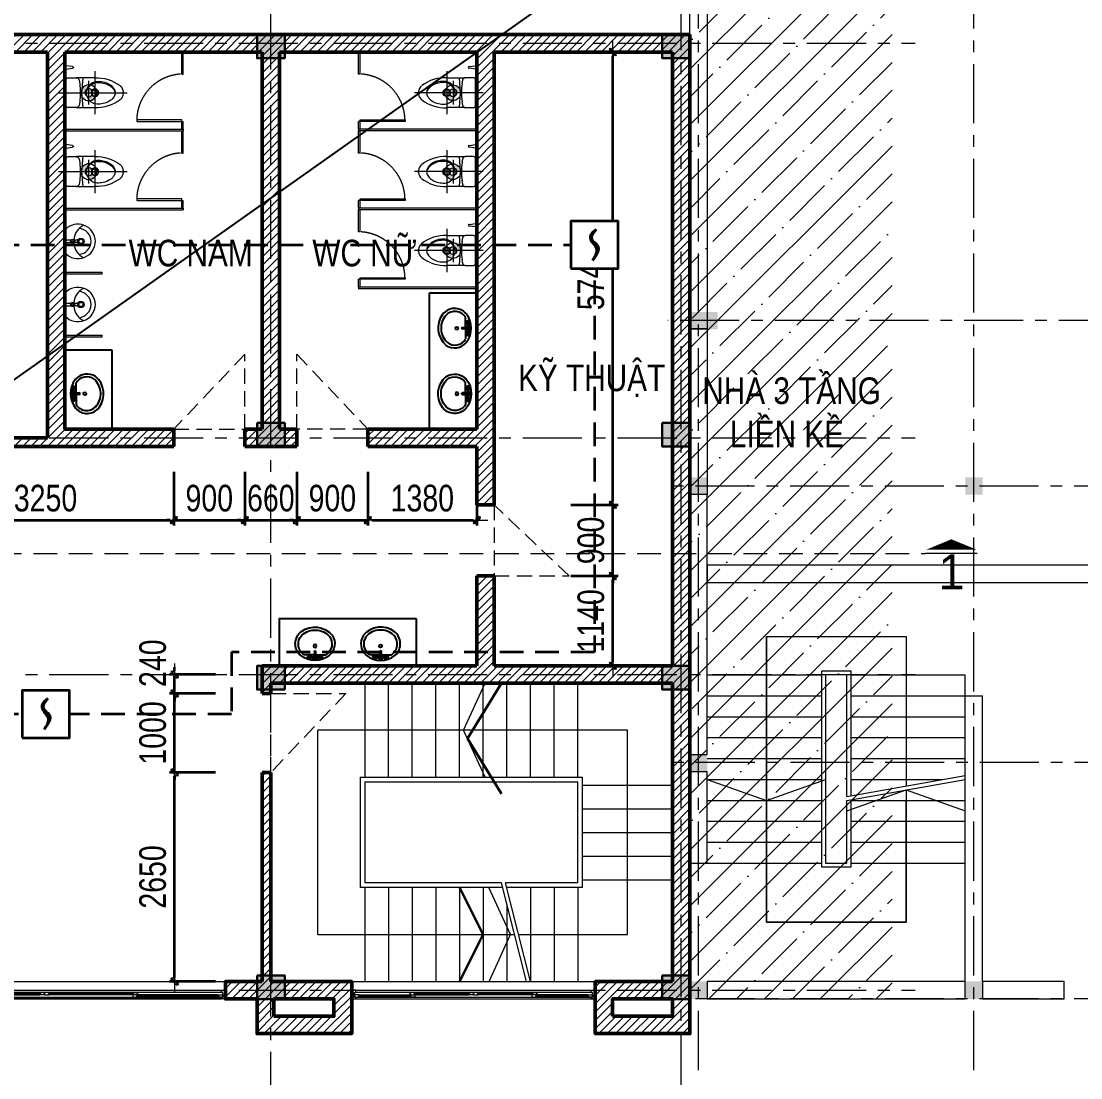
# Model space of a CAD drawing. Header units: millimetres. Extents: x 1109421 to 1726579, y -247837 to 144927.
# Drawn here: x 1495391 to 1508819, y -172523 to -159132 of the extents above; entities that cross this region are included whole.
import ezdxf
from ezdxf.enums import TextEntityAlignment as Align

# ---------------------------------------------------------------- set-up
doc = ezdxf.new("R2010")
doc.units = ezdxf.units.MM
doc.header["$LTSCALE"] = 600
doc.header["$MEASUREMENT"] = 0
doc.set_wipeout_variables(frame=1)
for name, pattern in [('$0$00_Hidden_200', [1.1, 0.55, -0.55]), ('00_Hidden', [2.4, 1.6, -0.8]), ('CENTER', [2, 1.25, -0.25, 0.25, -0.25]), ('DASHED', [0.75, 0.5, -0.25]), ('GHI CHU - THANG$0$HIDDEN', [9.525, 6.35, -3.175]), ('HIDDEN', [0.375, 0.25, -0.125])]:
    doc.linetypes.add(name, pattern=pattern)
doc.layers.get('0').update_dxf_attribs({"lineweight": 0})
doc.layers.get('Defpoints').update_dxf_attribs({"lineweight": 0})
for name, color, linetype, lineweight in [('0.15_Cua', 144, 'Continuous', 15), ('cat1', 30, 'Continuous', 50), ('cat2', 22, 'Continuous', 30), ('dim', 144, 'Continuous', 13), ('EG Net thay', 7, 'Continuous', 25), ('hatch1', 136, 'Continuous', 9), ('LC Dim', 8, 'Continuous', 18), ('LC Khac', 4, 'Continuous', 9), ('LC MANH DUT', 35, 'HIDDEN', 5), ('LC Text2', 7, 'Continuous', 25), ('Noi that', 35, 'Continuous', 9), ('noithat', 125, 'Continuous', 9), ('PCCC - BAOCHAY - THIETBI', 6, 'Continuous', 35), ('PCCC-BAO CHAY - DAY', 3, 'DASHED', 35), ('PCCC-BAOCHAY-THIETBI', 6, 'Continuous', 35), ('thay1', 63, 'Continuous', 18), ('truc', 76, 'CENTER', 9)]:
    doc.layers.add(name, color=color, linetype=linetype, lineweight=lineweight)
doc.layers.add('KCS_Plotter', color=11, linetype='Continuous', plot=False)
doc.layers.add('MANH', color=147, linetype='Continuous')
doc.styles.add('HOATBIF', font='hoatbif.shx', dxfattribs={"width": 0.8})
doc.styles.add('LC 1', font='VHAVANB.TTF')
doc.styles.add('T2', font='VHARIAL.TTF', dxfattribs={"width": 0.8})
doc.dimstyles.new('1-135', dxfattribs={"dimscale": 135, "dimtxt": 2.5, "dimasz": 0.35, "dimexe": 0.5, "dimexo": 0, "dimgap": 0.8, "dimtad": 1, "dimdec": 0, "dimzin": 0, "dimdsep": 46, "dimtxsty": 'HOATBIF', "dimblk1": 'DOT', "dimblk2": 'DOT', "dimsah": 1, "dimcen": -1, "dimdle": 1, "dimclrd": 256, "dimclre": 256, "dimclrt": 4, "dimadec": 3, "dimazin": 2, "dimtfac": 0.333333, "dimtdec": 0, "dimtix": 1, "dimtmove": 2, "dimatfit": 3, "dimldrblk": 'DOT', "dimfxl": 1, "dimtvp": 0.833333, "dimtolj": 1, "dimtzin": 0, "dimarcsym": 0})

# ---------------------------------------------------------------- blocks, each defined once
blk = doc.blocks.new('t 2')
at = {"layer": 'LC Khac'}
for points in [[(-3600, -7448), (-3600, -7228), (-3250, -7228), (-3250, -7448)], [(-3380, -9544), (-3600, -9544), (-3600, -9324), (-3380, -9324)], [(110, -9544), (-110, -9544), (-110, -9324), (110, -9324)], [(-3380, -13058), (-3600, -13058), (-3600, -12838), (-3380, -12838)], [(-3380, -15934), (-3600, -15934), (-3600, -15714), (-3380, -15714)], [(110, -15934), (-110, -15934), (-110, -15714), (110, -15714)]]:
    blk.add_hatch(color=256, dxfattribs=at).paths.add_polyline_path(points)
at = {"layer": 'LC Khac', "ltscale": 5}
for p, q in [((-2630, -11344), (-2630, -14964)), ((-3380, -11829), (-1930, -11829)), ((-1880, -11829), (-1880, -14214)), ((-1880, -11829), (-1880, -11829)), ((-1610, -11829), (-1880, -11829)), ((-1610, -13369), (-1610, -11829)), ((-1560, -11829), (-110, -11829)), ((-110, -12094), (-110, -11829)), ((-3380, -12094), (-1930, -12094)), ((-1880, -12094), (-1880, -12094)), ((-1560, -12094), (-110, -12094)), ((-110, -15714), (-110, -12094)), ((-110, -12094), (110, -12094)), ((110, -15714), (110, -12094)), ((-3380, -12359), (-1930, -12359)), ((-1880, -12359), (-1880, -12359)), ((-1560, -12359), (-110, -12359)), ((-3380, -12624), (-1930, -12624)), ((-1560, -12624), (-110, -12624)), ((-3380, -12889), (-1930, -12889)), ((-1560, -12889), (-110, -12889)), ((-3380, -13154), (-1930, -13154)), ((-1610, -13369), (-110, -13104)), ((-1610, -13419), (-110, -13154)), ((-1560, -13154), (-398, -13154)), ((-3380, -13419), (-1930, -13419)), ((-1610, -14214), (-1610, -13419)), ((-1560, -13419), (-110, -13419)), ((-860, -14964), (-860, -13419)), ((-3380, -13684), (-1930, -13684)), ((-1560, -13684), (-110, -13684)), ((-3380, -13949), (-1930, -13949)), ((-1560, -13949), (-110, -13949)), ((-3380, -14214), (-1930, -14214)), ((-1880, -14214), (-1610, -14214)), ((-1560, -14214), (-110, -14214)), ((-1560, -14214), (-110, -14214)), ((-2630, -14964), (-860, -14964))]:
    blk.add_line(p, q, dxfattribs=at)
for points in [[(-3381, -7444), (-3601, -7444), (-3601, -1637), (-3381, -1637)], [(-3601, -7444), (-3380, -7444), (-3380, -9544), (-3601, -9544)], [(-3600, -12838), (-3380, -12838), (-3380, -9544), (-3600, -9544)], [(-3600, -13058), (-3600, -14214), (-3380, -14214), (-3380, -13058)], [(-3380, -15934), (-110, -15934), (-110, -15714), (-3380, -15714)], [(110, -15934), (1145, -15934), (1145, -15714), (110, -15714)]]:
    blk.add_lwpolyline(points, close=True, dxfattribs=at)
for points in [[(2019, -10438), (-3380, -10438), (-3380, -10658), (2019, -10658)], [(-860, -13287), (-860, -14964), (-2630, -14964), (-2630, -11344), (-860, -11344), (-860, -13236)], [(-1560, -13411), (-1560, -14264), (-1930, -14264), (-1930, -11779), (-1560, -11779), (-1560, -13360)], [(-3380, -13154), (-2630, -13419), (-1880, -13154)], [(-1610, -13552), (-860, -13287), (-110, -13552)]]:
    blk.add_lwpolyline(points, dxfattribs=at)
at = {"layer": 'truc'}
for p, q in [((-3490, -16837), (-3490, 0)), ((0, -16837), (0, 0)), ((1825, -7337), (-3881, -7338)), ((2019, -9437), (-3881, -9438)), ((2023, -12938), (-3881, -12938)), ((2019, -15934), (-3600, -15934))]:
    blk.add_line(p, q, dxfattribs=at)
blk = doc.blocks.new('CSDS')
at = {"layer": 'MANH'}
for p, q in [((-0.08, -0.72), (-1.37, -0.72)), ((-0.83, -0.4), (-0.77, -0.4)), ((-0.83, -0.44), (-0.77, -0.44)), ((-0.71, -0.33), (-0.71, -0.28)), ((-0.71, -0.55), (-0.71, -0.5)), ((-0.67, -0.28), (-0.67, -0.33)), ((-0.67, -0.5), (-0.67, -0.55)), ((-0.6, -0.4), (-0.55, -0.4)), ((-0.6, -0.44), (-0.55, -0.44)), ((-0.08, -1.12), (-0.08, -0.5)), ((0.1, -0.5), (0.1, -1.12)), ((0.1, -0.72), (1.38, -0.72)), ((0.57, -0.4), (0.63, -0.4)), ((0.57, -0.44), (0.63, -0.44)), ((0.69, -0.33), (0.69, -0.28)), ((0.69, -0.55), (0.69, -0.5)), ((0.73, -0.28), (0.73, -0.33)), ((0.73, -0.5), (0.73, -0.55)), ((0.8, -0.4), (0.85, -0.4)), ((0.8, -0.44), (0.85, -0.44))]:
    blk.add_line(p, q, dxfattribs=at)
for centre, major_axis, start_param, end_param in [((0.01, -2.93), (2.07, 2.07), 0.111462, 1.463911), ((-0.54, -2.11), (1.38, 1.38), 1.512976, 3.273685), ((-0.5, -2.07), (-1.14, 1.14), -0.214848, 1.559642), ((-0.69, -0.42), (0.186, 0.186), 5.497787, 11.780972), ((-0.86, -0.42), (0.0309, 0.0309), 5.497787, 11.780972), ((-0.69, -0.42), (0.0619, 0.0619), 5.497787, 11.780972), ((-0.69, -0.42), (-0.0464, 0.0464), 3.926991, 10.210176), ((-0.69, -0.24), (-0.0309, 0.0309), 3.926991, 10.210176), ((-0.69, -0.59), (-0.0309, 0.0309), 3.926991, 10.210176), ((-0.51, -0.42), (0.0309, 0.0309), 5.497787, 11.780972), ((0.01, -0.34), (0.191, 0.191), 4.257288, 9.879879), ((0.01, -0.34), (0.131, 0.131), 4.416969, 9.720198), ((0.01, -0.33), (0.0928, 0.0928), 5.497787, 11.780972), ((0.01, -1.12), (0.0619, 0.0619), 2.356282, 5.4977), ((0.71, -0.42), (0.186, 0.186), 5.497787, 11.780972), ((0.54, -0.42), (0.0309, 0.0309), 5.497787, 11.780972), ((0.71, -0.42), (0.0619, 0.0619), 5.497787, 11.780972), ((0.71, -0.42), (-0.0464, 0.0464), 3.926991, 10.210176), ((0.71, -0.24), (-0.0309, 0.0309), 3.926991, 10.210176), ((0.71, -0.59), (-0.0309, 0.0309), 3.926991, 10.210176), ((0.89, -0.42), (0.0309, 0.0309), 5.497787, 11.780972), ((0.55, -2.08), (1.13, 1.13), 4.862989, 6.520348), ((0.55, -2.12), (1.38, 1.38), 4.922045, 6.353974), ((0.01, -1.82), (0.134, 0.134), 5.497787, 11.780972), ((-0.02, -1.33), (-2.04, 2.04), 1.723621, 3.229353), ((0.01, -1.38), (1.74, 1.74), 3.187795, 4.763099)]:
    blk.add_ellipse(centre, major_axis=major_axis, ratio=1, start_param=start_param, end_param=end_param, dxfattribs=at)
blk = doc.blocks.new('*U596')
for p, q in [((50, 0), (4535, 0)), ((50, -110), (4535, -110)), ((95, -20), (1116, -20)), ((1176, -50), (2232, -50)), ((1176, -80), (2232, -80)), ((3409, -50), (2352, -50)), ((3409, -80), (2352, -80)), ((4490, -20), (3469, -20)), ((4490, -50), (3469, -50))]:
    blk.add_line(p, q)
at = {"color": 8, "lineweight": 5}
for p, q in [((50, -20), (4535, -20)), ((4535, -80), (50, -80)), ((95, -30), (1116, -30)), ((95, -40), (1116, -40)), ((95, -50), (1116, -50)), ((1176, -60), (2232, -60)), ((1176, -70), (2232, -70)), ((3409, -60), (2352, -60)), ((3409, -70), (2352, -70)), ((4490, -30), (3469, -30)), ((4490, -40), (3469, -40))]:
    blk.add_line(p, q, dxfattribs=at)
for points in [[(50, -20), (35, -20), (35, -80), (50, -80), (50, -110), (0, -110), (0, 0), (0, 0), (0, 0), (50, 0), (50, -20), (35, -20)], [(4535, -20), (4550, -20), (4550, -80), (4535, -80), (4535, -110), (4585, -110), (4585, 0), (4585, 0), (4585, 0), (4535, 0), (4535, -20), (4550, -20)], [(95, -40), (95, -50), (35, -50), (35, -20), (95, -20), (95, -30), (85, -30), (85, -40), (95, -40)], [(1116, -40), (1116, -50), (1176, -50), (1176, -20), (1116, -20), (1116, -30), (1126, -30), (1126, -40), (1116, -40)], [(1176, -70), (1176, -80), (1116, -80), (1116, -50), (1176, -50), (1176, -60), (1166, -60), (1166, -70), (1176, -70)], [(1116, -50), (1116, -80), (1131, -80)], [(2232, -70), (2232, -80), (2292, -80), (2292, -50), (2232, -50), (2232, -60), (2242, -60), (2242, -70), (2232, -70)], [(2292, -50), (2292, -80), (2277, -80)], [(2292, -50), (2292, -80), (2307, -80)], [(2352, -70), (2352, -80), (2292, -80), (2292, -50), (2352, -50), (2352, -60), (2342, -60), (2342, -70), (2352, -70)], [(3469, -40), (3469, -50), (3409, -50), (3409, -20), (3469, -20), (3469, -30), (3459, -30), (3459, -40), (3469, -40)], [(3409, -70), (3409, -80), (3469, -80), (3469, -50), (3409, -50), (3409, -60), (3419, -60), (3419, -70), (3409, -70)], [(3469, -50), (3469, -80), (3454, -80)], [(4490, -40), (4490, -50), (4550, -50), (4550, -20), (4490, -20), (4490, -30), (4500, -30), (4500, -40), (4490, -40)]]:
    blk.add_lwpolyline(points)
for centre, start, end in [((94, -32), 14.2151, 83.5658), ((94, -38), 276.4342, 345.7849), ((1117, -32), 96.4342, 165.7849), ((1117, -38), 194.2151, 263.5658), ((1175, -62), 14.2151, 83.5658), ((1175, -68), 276.4342, 345.7849), ((2233, -62), 96.4342, 165.7849), ((2233, -68), 194.2151, 263.5658), ((2352, -62), 14.2151, 83.5658), ((2352, -68), 276.4342, 345.7849), ((3410, -62), 96.4342, 165.7849), ((3410, -68), 194.2151, 263.5658), ((3468, -32), 14.2151, 83.5658), ((3468, -38), 276.4342, 345.7849), ((4491, -32), 96.4342, 165.7849), ((4491, -38), 194.2151, 263.5658)]:
    blk.add_arc(centre, 8.25, start, end, dxfattribs=at)
blk = doc.blocks.new('*U597')
for p, q in [((50, 0), (3035, 0)), ((50, -110), (3035, -110)), ((95, -20), (741, -20)), ((801, -50), (1482, -50)), ((801, -80), (1482, -80)), ((2284, -50), (1602, -50)), ((2284, -80), (1602, -80)), ((2990, -20), (2344, -20)), ((2990, -50), (2344, -50))]:
    blk.add_line(p, q)
at = {"color": 8, "lineweight": 5}
for p, q in [((50, -20), (3035, -20)), ((3035, -80), (50, -80)), ((95, -30), (741, -30)), ((95, -40), (741, -40)), ((95, -50), (741, -50)), ((801, -60), (1482, -60)), ((801, -70), (1482, -70)), ((2284, -60), (1602, -60)), ((2284, -70), (1602, -70)), ((2990, -30), (2344, -30)), ((2990, -40), (2344, -40))]:
    blk.add_line(p, q, dxfattribs=at)
for points in [[(50, -20), (35, -20), (35, -80), (50, -80), (50, -110), (0, -110), (0, 0), (0, 0), (0, 0), (50, 0), (50, -20), (35, -20)], [(3035, -20), (3050, -20), (3050, -80), (3035, -80), (3035, -110), (3085, -110), (3085, 0), (3085, 0), (3085, 0), (3035, 0), (3035, -20), (3050, -20)], [(95, -40), (95, -50), (35, -50), (35, -20), (95, -20), (95, -30), (85, -30), (85, -40), (95, -40)], [(741, -40), (741, -50), (801, -50), (801, -20), (741, -20), (741, -30), (751, -30), (751, -40), (741, -40)], [(801, -70), (801, -80), (741, -80), (741, -50), (801, -50), (801, -60), (791, -60), (791, -70), (801, -70)], [(741, -50), (741, -80), (756, -80)], [(1482, -70), (1482, -80), (1542, -80), (1542, -50), (1482, -50), (1482, -60), (1492, -60), (1492, -70), (1482, -70)], [(1542, -50), (1542, -80), (1527, -80)], [(1542, -50), (1542, -80), (1557, -80)], [(1602, -70), (1602, -80), (1542, -80), (1542, -50), (1602, -50), (1602, -60), (1592, -60), (1592, -70), (1602, -70)], [(2344, -40), (2344, -50), (2284, -50), (2284, -20), (2344, -20), (2344, -30), (2334, -30), (2334, -40), (2344, -40)], [(2284, -70), (2284, -80), (2344, -80), (2344, -50), (2284, -50), (2284, -60), (2294, -60), (2294, -70), (2284, -70)], [(2344, -50), (2344, -80), (2329, -80)], [(2990, -40), (2990, -50), (3050, -50), (3050, -20), (2990, -20), (2990, -30), (3000, -30), (3000, -40), (2990, -40)]]:
    blk.add_lwpolyline(points)
for centre, start, end in [((94, -32), 14.2151, 83.5658), ((94, -38), 276.4342, 345.7849), ((742, -32), 96.4342, 165.7849), ((742, -38), 194.2151, 263.5658), ((800, -62), 14.2151, 83.5658), ((800, -68), 276.4342, 345.7849), ((1483, -62), 96.4342, 165.7849), ((1483, -68), 194.2151, 263.5658), ((1602, -62), 14.2151, 83.5658), ((1602, -68), 276.4342, 345.7849), ((2285, -62), 96.4342, 165.7849), ((2285, -68), 194.2151, 263.5658), ((2343, -32), 14.2151, 83.5658), ((2343, -38), 276.4342, 345.7849), ((2991, -32), 96.4342, 165.7849), ((2991, -38), 194.2151, 263.5658)]:
    blk.add_arc(centre, 8.25, start, end, dxfattribs=at)
blk = doc.blocks.new('bet wc thuong')
at = {"layer": 'Noi that', "ltscale": 3}
h = blk.add_hatch(color=256, dxfattribs=at)
h.paths.add_polyline_path([(-244, 6), (-194, 6, 0.404881), (-291, 106), (-291, 56, -0.3956)])
h.paths.add_polyline_path([(-294, -94, 0.007992), (-291, -93), (-291, -43, -0.015993), (-294, -44, -0.414214), (-344, 6), (-394, 6, 0.414214)])
h.paths.add_polyline_path([(-291, 6), (-291, 56, 0.015993), (-294, 56, 0.414214), (-344, 6)])
h.paths.add_polyline_path([(-244, 6), (-291, 6), (-291, -43, 0.3956)])
at = {"layer": 'Noi that', "color": 251, "ltscale": 0.5}
for p, q in [((-371, 280), (-371, -267)), ((89, 6), (-779, 6))]:
    blk.add_line(p, q, dxfattribs=at)
at = {"layer": 'Noi that'}
for p, q in [((-89, 338), (-2, 349)), ((-2, 305), (-89, 316)), ((-2, 349), (-2, 305)), ((9, 360), (9, 294)), ((-371, 196), (-138, 196)), ((-291, 156), (-291, -143)), ((-216, 196), (-202, 6)), ((-172, 166), (-179, 121)), ((-33, 196), (-138, 196)), ((-8, -159), (-8, 172)), ((-728, -5), (-728, 18)), ((-145, 6), (-443, 6)), ((-202, 6), (-216, -183)), ((-179, -108), (-172, -153)), ((-138, -183), (-371, -183)), ((-138, -183), (-33, -183))]:
    blk.add_line(p, q, dxfattribs=at)
for centre, radius in [((-371, 6), 48.3), ((-371, 6), 43.5), ((-294, 6), 100), ((-294, 6), 50)]:
    blk.add_circle(centre, radius, dxfattribs=at)
for centre, radius, start, end in [((-89, 327), 10.9, 90, 270), ((14, 344), 16, 106.1502, 163.8498), ((14, 309), 16, 196.1502, 253.8498), ((-386, -311), 508, 88.212, 126.6238), ((-431, -89), 237, 105.8931, 124.5044), ((-404, -181), 333, 92.0821, 105.8931), ((-404, -196), 333, 92.0821, 105.8931), ((-409, 6), 145, 267.1299, 92.8701), ((-409, -8), 145, 2.8613, 92.8701), ((-138, 162), 33.8, 90, 173.211), ((-33, 172), 24.2, 0, 90), ((-632, 18), 96.7, 126.6238, 180), ((-532, 6), 94.5, 148.9274, 180), ((-532, -8), 94.5, 148.9274, 175.5985), ((-532, 6), 94.5, 180, 211.0726), ((-471, -30), 166, 124.5044, 148.9274), ((-471, -45), 166, 124.5044, 148.9274), ((-431, -103), 237, 105.8931, 124.5044), ((-371, -3), 43.5, 6.3794, 173.6206), ((782, 6), 967, 173.211, 186.789), ((-632, -5), 96.7, 180, 233.3762), ((-386, 324), 508, 233.3762, 271.788), ((-471, 43), 166, 211.0726, 235.4956), ((-431, 102), 237, 235.4956, 254.1069), ((-404, 194), 333, 254.1069, 267.9179), ((-138, -149), 33.8, 186.789, 270), ((-33, -159), 24.2, 270, 0)]:
    blk.add_arc(centre, radius, start, end, dxfattribs=at)
blk = doc.blocks.new('A$C24734FD3')
at = {"layer": 'noithat', "linetype": 'Continuous'}
for p, q in [((203, 381), (69, 381)), ((203, 386), (203, 308)), ((218, 398), (215, 398)), ((220, 398), (218, 398)), ((232, 308), (232, 386)), ((232, 381), (366, 381)), ((203, 221), (203, 266)), ((232, 221), (232, 266))]:
    blk.add_line(p, q, dxfattribs=at)
for centre, radius in [((218, 287), 26), ((218, 287), 11.4), ((218, 183), 40.6), ((218, 183), 26)]:
    blk.add_circle(centre, radius, dxfattribs=at)
for centre, radius, start, end in [((221, 221), 221, 133.233, 269.5061), ((210, 57), 217, 93.959, 155.0094), ((215, 386), 12.1, 90, 180), ((215, 221), 221, 270.4939, 46.767), ((220, 386), 12.1, 0, 90), ((225, 57), 217, 24.9906, 86.041), ((221, 221), 168, 184.521, 269.5061), ((215, 221), 168, 270.4939, 355.479)]:
    blk.add_arc(centre, radius, start, end, dxfattribs=at)
blk = doc.blocks.new('*U2089')
at = {"layer": 'noithat', "rotation": 90}
blk.add_blockref('A$C24734FD3', (199, -218), dxfattribs=at)
blk = doc.blocks.new('*U2088')
at = {"layer": 'thay1', "color": 0, "linetype": 'ByBlock', "lineweight": -2, "transparency": 16777216}
blk.add_blockref('*U2089', (0, 0), dxfattribs=at)
blk = doc.blocks.new('*U2075')
at = {"layer": 'noithat', "rotation": 90}
blk.add_blockref('A$C24734FD3', (199, -218), dxfattribs=at)
blk = doc.blocks.new('*U2090')
at = {"layer": 'thay1', "color": 0, "linetype": 'ByBlock', "lineweight": -2, "transparency": 16777216}
blk.add_blockref('*U2075', (0, 0), dxfattribs=at)
blk = doc.blocks.new('DOT')
at = {"layer": 'dim'}
for p, q in [((-3, 0), (3, 0)), ((-1, -1), (1, 1))]:
    blk.add_line(p, q, dxfattribs=at)
blk.add_lwpolyline([(0.5, 1), (-1, -0.5), (-0.5, -1), (1, 0.5)], close=True, dxfattribs=at)
blk = doc.blocks.new('*D2283')
at = {"layer": 'Defpoints', "color": 0, "transparency": 16777216}
for p in [(36995, 56622), (40245, 56622), (40245, 56010)]:
    blk.add_point(p, dxfattribs=at)
at = {"layer": 'dim', "lineweight": -2, "transparency": 16777216}
for p, q in [((36995, 56622), (36995, 55942)), ((40245, 56622), (40245, 55942)), ((37043, 56010), (40198, 56010))]:
    blk.add_line(p, q, dxfattribs=at)
at = {"layer": 'dim', "lineweight": -2, "transparency": 16777216, "xscale": 47.25, "yscale": 47.25, "zscale": 47.25, "rotation": 180}
blk.add_blockref('DOT', (36995, 56010), dxfattribs=at)
at = {"layer": 'dim', "lineweight": -2, "transparency": 16777216, "xscale": 47.25, "yscale": 47.25, "zscale": 47.25}
blk.add_blockref('DOT', (40245, 56010), dxfattribs=at)
at = {"layer": 'dim', "color": 4, "transparency": 16777216, "insert": (38620, 56287), "char_height": 337.5, "attachment_point": 5, "style": 'HOATBIF'}
blk.add_mtext('\\A1;3250', dxfattribs=at)
blk = doc.blocks.new('_Dot')
at = {"color": 0, "linetype": 'ByBlock', "lineweight": -2}
blk.add_line((-0.5, 0), (-1, 0), dxfattribs=at)
at = {"color": 0, "linetype": 'ByBlock', "const_width": 0.5}
blk.add_lwpolyline([(-0.25, 0, 1), (0.25, 0, 1)], format="xyb", close=True, dxfattribs=at)
blk = doc.blocks.new('*D2284')
at = {"layer": 'Defpoints', "color": 0, "transparency": 16777216}
for p in [(40245, 56622), (41145, 56622), (41145, 56010)]:
    blk.add_point(p, dxfattribs=at)
at = {"layer": 'dim', "lineweight": -2, "transparency": 16777216}
for p, q in [((40245, 56622), (40245, 55942)), ((41145, 56622), (41145, 55942)), ((40198, 56010), (40151, 56010)), ((40245, 56010), (41145, 56010)), ((41193, 56010), (41240, 56010))]:
    blk.add_line(p, q, dxfattribs=at)
at = {"layer": 'dim', "lineweight": -2, "transparency": 16777216, "xscale": 47.25, "yscale": 47.25, "zscale": 47.25}
blk.add_blockref('DOT', (40245, 56010), dxfattribs=at)
at = {"layer": 'dim', "lineweight": -2, "transparency": 16777216, "xscale": 47.25, "yscale": 47.25, "zscale": 47.25, "rotation": 180}
blk.add_blockref('DOT', (41145, 56010), dxfattribs=at)
at = {"layer": 'dim', "color": 4, "transparency": 16777216, "insert": (40695, 56287), "char_height": 337.5, "attachment_point": 5, "style": 'HOATBIF'}
blk.add_mtext('\\A1;900', dxfattribs=at)
blk = doc.blocks.new('*D2285')
at = {"layer": 'Defpoints', "color": 0, "transparency": 16777216}
for p in [(41145, 56622), (41805, 56622), (41805, 56010)]:
    blk.add_point(p, dxfattribs=at)
at = {"layer": 'dim', "lineweight": -2, "transparency": 16777216}
for p, q in [((41145, 56622), (41145, 55942)), ((41805, 56622), (41805, 55942)), ((41098, 56010), (41051, 56010)), ((41145, 56010), (41805, 56010)), ((41853, 56010), (41900, 56010))]:
    blk.add_line(p, q, dxfattribs=at)
at = {"layer": 'dim', "lineweight": -2, "transparency": 16777216, "xscale": 47.25, "yscale": 47.25, "zscale": 47.25}
blk.add_blockref('DOT', (41145, 56010), dxfattribs=at)
at = {"layer": 'dim', "lineweight": -2, "transparency": 16777216, "xscale": 47.25, "yscale": 47.25, "zscale": 47.25, "rotation": 180}
blk.add_blockref('DOT', (41805, 56010), dxfattribs=at)
at = {"layer": 'dim', "color": 4, "transparency": 16777216, "insert": (41475, 56287), "char_height": 337.5, "attachment_point": 5, "style": 'HOATBIF'}
blk.add_mtext('\\A1;660', dxfattribs=at)
blk = doc.blocks.new('*D2286')
at = {"layer": 'Defpoints', "color": 0, "transparency": 16777216}
for p in [(41805, 56622), (42705, 56622), (42705, 56010)]:
    blk.add_point(p, dxfattribs=at)
at = {"layer": 'dim', "lineweight": -2, "transparency": 16777216}
for p, q in [((41805, 56622), (41805, 55942)), ((42705, 56622), (42705, 55942)), ((41758, 56010), (41711, 56010)), ((41805, 56010), (42705, 56010)), ((42753, 56010), (42800, 56010))]:
    blk.add_line(p, q, dxfattribs=at)
at = {"layer": 'dim', "lineweight": -2, "transparency": 16777216, "xscale": 47.25, "yscale": 47.25, "zscale": 47.25}
blk.add_blockref('DOT', (41805, 56010), dxfattribs=at)
at = {"layer": 'dim', "lineweight": -2, "transparency": 16777216, "xscale": 47.25, "yscale": 47.25, "zscale": 47.25, "rotation": 180}
blk.add_blockref('DOT', (42705, 56010), dxfattribs=at)
at = {"layer": 'dim', "color": 4, "transparency": 16777216, "insert": (42255, 56287), "char_height": 337.5, "attachment_point": 5, "style": 'HOATBIF'}
blk.add_mtext('\\A1;900', dxfattribs=at)
blk = doc.blocks.new('*D2287')
at = {"layer": 'Defpoints', "color": 0, "transparency": 16777216}
for p in [(42705, 56622), (44085, 56622), (44085, 56010)]:
    blk.add_point(p, dxfattribs=at)
at = {"layer": 'dim', "lineweight": -2, "transparency": 16777216}
for p, q in [((42705, 56622), (42705, 55942)), ((44085, 56622), (44085, 55942)), ((42753, 56010), (44038, 56010))]:
    blk.add_line(p, q, dxfattribs=at)
at = {"layer": 'dim', "lineweight": -2, "transparency": 16777216, "xscale": 47.25, "yscale": 47.25, "zscale": 47.25, "rotation": 180}
blk.add_blockref('DOT', (42705, 56010), dxfattribs=at)
at = {"layer": 'dim', "lineweight": -2, "transparency": 16777216, "xscale": 47.25, "yscale": 47.25, "zscale": 47.25}
blk.add_blockref('DOT', (44085, 56010), dxfattribs=at)
at = {"layer": 'dim', "color": 4, "transparency": 16777216, "insert": (43395, 56287), "char_height": 337.5, "attachment_point": 5, "style": 'HOATBIF'}
blk.add_mtext('\\A1;1380', dxfattribs=at)
blk = doc.blocks.new('*D2288')
at = {"layer": 'Defpoints', "color": 0, "transparency": 16777216}
for p in [(45277, 55303), (45809, 55303), (45277, 54163)]:
    blk.add_point(p, dxfattribs=at)
at = {"layer": 'dim', "lineweight": -2, "transparency": 16777216}
for p, q in [((45277, 55303), (45876, 55303)), ((45809, 54210), (45809, 55256)), ((45277, 54163), (45876, 54163))]:
    blk.add_line(p, q, dxfattribs=at)
at = {"layer": 'dim', "lineweight": -2, "transparency": 16777216, "xscale": 47.25, "yscale": 47.25, "zscale": 47.25}
for p, rotation in [((45809, 55303), 90), ((45809, 54163), 270)]:
    blk.add_blockref('DOT', p, dxfattribs=dict(at, rotation=rotation))
at = {"layer": 'dim', "color": 4, "transparency": 16777216, "insert": (45532, 54733), "char_height": 337.5, "attachment_point": 5, "rotation": 90, "style": 'HOATBIF'}
blk.add_mtext('\\A1;1140', dxfattribs=at)
blk = doc.blocks.new('*D2289')
at = {"layer": 'Defpoints', "color": 0, "transparency": 16777216}
for p in [(45277, 56203), (45809, 56203), (45277, 55303)]:
    blk.add_point(p, dxfattribs=at)
at = {"layer": 'dim', "lineweight": -2, "transparency": 16777216}
for p, q in [((45809, 56250), (45809, 56297)), ((45277, 56203), (45876, 56203)), ((45809, 55303), (45809, 56203)), ((45277, 55303), (45876, 55303)), ((45809, 55256), (45809, 55208))]:
    blk.add_line(p, q, dxfattribs=at)
at = {"layer": 'dim', "lineweight": -2, "transparency": 16777216, "xscale": 47.25, "yscale": 47.25, "zscale": 47.25}
for p, rotation in [((45809, 56203), 270), ((45809, 55303), 90)]:
    blk.add_blockref('DOT', p, dxfattribs=dict(at, rotation=rotation))
at = {"layer": 'dim', "color": 4, "transparency": 16777216, "insert": (45532, 55753), "char_height": 337.5, "attachment_point": 5, "rotation": 90, "style": 'HOATBIF'}
blk.add_mtext('\\A1;900', dxfattribs=at)
blk = doc.blocks.new('*D2290')
at = {"layer": 'Defpoints', "color": 0, "transparency": 16777216}
for p in [(45277, 61943), (45809, 61943), (45277, 56203)]:
    blk.add_point(p, dxfattribs=at)
at = {"layer": 'dim', "lineweight": -2, "transparency": 16777216}
for p, q in [((45277, 61943), (45876, 61943)), ((45809, 56250), (45809, 61896)), ((45277, 56203), (45876, 56203))]:
    blk.add_line(p, q, dxfattribs=at)
at = {"layer": 'dim', "lineweight": -2, "transparency": 16777216, "xscale": 47.25, "yscale": 47.25, "zscale": 47.25}
for p, rotation in [((45809, 61943), 90), ((45809, 56203), 270)]:
    blk.add_blockref('DOT', p, dxfattribs=dict(at, rotation=rotation))
at = {"layer": 'dim', "color": 4, "transparency": 16777216, "insert": (45532, 59073), "char_height": 337.5, "attachment_point": 5, "rotation": 90, "style": 'HOATBIF'}
blk.add_mtext('\\A1;5740', dxfattribs=at)
blk = doc.blocks.new('*D2336')
at = {"layer": 'Defpoints', "color": 0, "transparency": 16777216}
for p in [(40256, 52813), (40772, 52813), (40772, 50163)]:
    blk.add_point(p, dxfattribs=at)
at = {"layer": 'dim', "lineweight": -2, "transparency": 16777216}
for p, q in [((40772, 52813), (40189, 52813)), ((40256, 50210), (40256, 52766)), ((40772, 50163), (40189, 50163))]:
    blk.add_line(p, q, dxfattribs=at)
at = {"layer": 'dim', "lineweight": -2, "transparency": 16777216, "xscale": 47.25, "yscale": 47.25, "zscale": 47.25}
for p, rotation in [((40256, 52813), 90), ((40256, 50163), 270)]:
    blk.add_blockref('DOT', p, dxfattribs=dict(at, rotation=rotation))
at = {"layer": 'dim', "color": 4, "transparency": 16777216, "insert": (39979, 51488), "char_height": 337.5, "attachment_point": 5, "rotation": 90, "style": 'HOATBIF'}
blk.add_mtext('\\A1;2650', dxfattribs=at)
blk = doc.blocks.new('*D2337')
at = {"layer": 'Defpoints', "color": 0, "transparency": 16777216}
for p in [(40256, 53813), (40772, 53813), (40772, 52813)]:
    blk.add_point(p, dxfattribs=at)
at = {"layer": 'dim', "lineweight": -2, "transparency": 16777216}
for p, q in [((40256, 53860), (40256, 53907)), ((40772, 53813), (40189, 53813)), ((40256, 52813), (40256, 53813)), ((40772, 52813), (40189, 52813)), ((40256, 52766), (40256, 52718))]:
    blk.add_line(p, q, dxfattribs=at)
at = {"layer": 'dim', "lineweight": -2, "transparency": 16777216, "xscale": 47.25, "yscale": 47.25, "zscale": 47.25}
for p, rotation in [((40256, 53813), 270), ((40256, 52813), 90)]:
    blk.add_blockref('DOT', p, dxfattribs=dict(at, rotation=rotation))
at = {"layer": 'dim', "color": 4, "transparency": 16777216, "insert": (39979, 53313), "char_height": 337.5, "attachment_point": 5, "rotation": 90, "style": 'HOATBIF'}
blk.add_mtext('\\A1;1000', dxfattribs=at)
blk = doc.blocks.new('*D2338')
at = {"layer": 'Defpoints', "color": 0, "transparency": 16777216}
for p in [(40256, 54053), (40772, 54053), (40772, 53813)]:
    blk.add_point(p, dxfattribs=at)
at = {"layer": 'dim', "lineweight": -2, "transparency": 16777216}
for p, q in [((40256, 54100), (40256, 54147)), ((40772, 54053), (40189, 54053)), ((40256, 53813), (40256, 54053)), ((40772, 53813), (40189, 53813)), ((40256, 53766), (40256, 53718))]:
    blk.add_line(p, q, dxfattribs=at)
at = {"layer": 'dim', "lineweight": -2, "transparency": 16777216, "xscale": 47.25, "yscale": 47.25, "zscale": 47.25}
for p, rotation in [((40256, 54053), 270), ((40256, 53813), 90)]:
    blk.add_blockref('DOT', p, dxfattribs=dict(at, rotation=rotation))
at = {"layer": 'dim', "color": 4, "transparency": 16777216, "insert": (39979, 54197), "char_height": 337.5, "attachment_point": 5, "rotation": 90, "style": 'HOATBIF'}
blk.add_mtext('\\A1;240', dxfattribs=at)
blk = doc.blocks.new('cat11')
at = {"layer": 'LC Khac', "color": 1, "ltscale": 2}
blk.add_line((0, 0), (0, 485.5), dxfattribs=at)
blk.add_lwpolyline([(-134, 242.7, 0, 471.4, 0), (-36.6, 242.7, 275, 275, 0)], format="xyseb", dxfattribs=at)
at = {"ltscale": 2, "style": 'LC 1'}
blk.add_attdef('A', text='', height=330, dxfattribs=at).set_placement((178.5, 242.7), align=Align.MIDDLE_CENTER)
blk = doc.blocks.new('COT BT')
at = {"layer": 'cat2', "ltscale": 2}
h = blk.add_hatch(color=256, dxfattribs=at)
h.dxf.hatch_style = 1
h.paths.add_polyline_path([(240, 190), (-110, 190), (-110, -110), (240, -110)])
blk.add_lwpolyline([(-110, 190), (240, 190), (240, -110), (-110, -110)], close=True, dxfattribs=at)
blk = doc.blocks.new('DAU BAO KHOI')
blk.add_wipeout([(-2, 2), (-2, -2), (2, -2), (2, 2)])
at = {"layer": 'PCCC - BAOCHAY - THIETBI'}
blk.add_lwpolyline([(-2, -2), (2, -2), (2, 2), (-2, 2)], close=True, dxfattribs=at)
for points in [[(0.152, 1.305), (-0.357, 0.733), (-0.18, 0.209), (0.162, -0.292), (-0.152, -1.305)], [(0.152, 1.305), (-0.222, 0.489), (0.268, -0.047), (-0.152, -1.305)]]:
    blk.add_spline(points, degree=3, dxfattribs=at)
blk = doc.blocks.new('A$C08333679')
at = {"layer": 'hatch1'}
h = blk.add_hatch(dxfattribs=at)
h.set_pattern_fill('ANSI35', color=256, scale=2000)
h.set_pattern_definition([(45, (-2043221, 6898.65), (-353.55339, 353.55339), []), (45, (-2042867.44, 6898.65), (-353.55339, 353.55339), [625, -125, 0, -125])])
h.paths.add_polyline_path([(49347.1, 64240), (46785.3, 64240), (46785.3, 49943), (49347.1, 49943)])
h.paths.add_polyline_path([(47218.5, 56834.1), (48906, 56834.1), (48906, 57557.3), (47218.5, 57557.3)], flags=24)
h.paths.add_polyline_path([(46820.3, 57353.6), (49327.6, 57353.6), (49327.6, 58085), (46820.3, 58085)], flags=24)
h = blk.add_hatch(dxfattribs=at)
h.set_pattern_fill('ANSI31', color=256, scale=600)
h.set_pattern_definition([(45, (-2017569.24, 46159.94), (-53.0330086, 53.0330086), [])])
h.paths.add_polyline_path([(5645.3, 49943), (6045.3, 49943), (6045.3, 50163), (5645.3, 50163), (4985.3, 50163), (4985.3, 54453), (4765.3, 54453), (4765.3, 49943), (4765.3, 49723), (5645.3, 49723)], flags=17)
h.paths.add_polyline_path([(11315.3, 49943), (11715.3, 49943), (11715.3, 50163), (11315.3, 50163), (10435.3, 50163), (10035.3, 50163), (10035.3, 49943), (10435.3, 49943), (10435.3, 49723), (11315.3, 49723)], flags=17)
h.paths.add_polyline_path([(17715.3, 50163), (17315.3, 50163), (16435.3, 50163), (16035.3, 50163), (16035.3, 49943), (16435.3, 49943), (16435.3, 49723), (17315.3, 49723), (17315.3, 49943), (17715.3, 49943)], flags=17)
h.paths.add_polyline_path([(22035.3, 50163), (21705.3, 50163), (21705.3, 54163), (21485.3, 54163), (21485.3, 50163), (21155.3, 50163), (20755.3, 50163), (20755.3, 49943), (21155.3, 49943), (21155.3, 49723), (22035.3, 49723), (22035.3, 49943)], flags=17)
h.paths.add_polyline_path([(24715.3, 50163), (23835.3, 50163), (23835.3, 49943), (23835.3, 49723), (24715.3, 49723)], flags=17)
h.paths.add_polyline_path([(30315.3, 50163), (29915.3, 50163), (29035.3, 50163), (29035.3, 49943), (29035.3, 49723), (29915.3, 49723), (29915.3, 49943), (30315.3, 49943)], flags=17)
h.paths.add_polyline_path([(36315.3, 50163), (35915.3, 50163), (35035.3, 50163), (34635.3, 50163), (34635.3, 49943), (35035.3, 49943), (35035.3, 49723), (35915.3, 49723), (35915.3, 49943), (36315.3, 49943)], flags=17)
h.paths.add_polyline_path([(42500.3, 50163), (41475.3, 50163), (41475.3, 52813), (41365.3, 52813), (41365.3, 50163), (40900.3, 50163), (40900.3, 49943), (41300.3, 49943), (41300.3, 49503), (42500.3, 49503)])
h.paths.add_polyline_path([(42274.8, 49943), (42274.8, 49723), (41514.8, 49723), (41514.8, 49943)], flags=16)
h.paths.add_polyline_path([(44305.3, 55303), (44085.3, 55303), (44085.3, 54163), (41365.3, 54163), (41365.3, 53813), (41475.3, 53813), (41475.3, 53943), (46565.3, 53943), (46565.3, 50163), (45585.3, 50163), (45585.3, 49503), (46785.3, 49503), (46785.3, 50163), (46785.3, 62163), (4765.3, 62163), (4765.3, 56653), (4985.3, 56653), (4985.3, 56943), (6475.3, 56943), (6475.3, 57053), (4985.3, 57053), (4985.3, 61943), (8860.3, 61943), (8860.3, 57053), (7775.3, 57053), (7775.3, 56943), (8860.3, 56943), (8970.3, 56943), (11160.3, 56943), (11160.3, 57053), (8970.3, 57053), (8970.3, 61943), (12780.3, 61943), (12780.3, 57053), (12460.3, 57053), (12460.3, 56943), (12780.3, 56943), (12890.3, 56943), (14500.3, 56943), (14500.3, 57053), (12890.3, 57053), (12890.3, 61943), (16765.3, 61943), (16765.3, 57053), (15800.3, 57053), (15800.3, 56943), (20265.3, 56943), (20265.3, 57053), (16985.3, 57053), (16985.3, 61943), (21485.3, 61943), (21485.3, 57053), (21265.3, 57053), (21265.3, 56943), (22107.1, 56943), (22327.1, 57163), (21705.3, 57163), (21705.3, 61943), (24165.3, 61943), (24165.3, 57163), (23487.1, 57163), (23707.1, 56943), (24385.3, 56943), (26595.3, 56943), (26595.3, 57053), (24385.3, 57053), (24385.3, 61943), (29365.3, 61943), (29365.3, 57053), (27895.3, 57053), (27895.3, 56943), (31195.3, 56943), (31195.3, 57053), (29585.3, 57053), (29585.3, 61943), (33985.3, 61943), (33985.3, 57053), (32495.3, 57053), (32495.3, 56943), (35695.3, 56943), (35695.3, 57053), (34095.3, 57053), (34095.3, 61943), (38645.3, 61943), (38645.3, 57053), (36995.3, 57053), (36995.3, 56943), (38645.3, 56943), (40245.3, 56943), (40245.3, 57163), (38865.3, 57163), (38865.3, 61943), (41365.3, 61943), (41365.3, 57163), (41145.3, 57163), (41145.3, 56943), (41805.3, 56943), (41805.3, 57163), (41585.3, 57163), (41585.3, 61943), (44085.3, 61943), (44085.3, 57163), (42705.3, 57163), (42705.3, 56943), (44085.3, 56943), (44085.3, 56203), (44305.3, 56203), (44305.3, 61943), (46565.3, 61943), (46565.3, 54163), (44305.3, 54163)])
h.paths.add_polyline_path([(45805.3, 49943), (46565.3, 49943), (46565.3, 49723), (45805.3, 49723)], flags=16)
at = {"layer": 'cat1'}
for p, q in [((4765.3, 62163), (46785.3, 62163)), ((46785.3, 62163), (46785.3, 50163)), ((34095.3, 61943), (38645.3, 61943)), ((38645.3, 57053), (38645.3, 61943)), ((38865.3, 57163), (38865.3, 61943)), ((38865.3, 61943), (41365.3, 61943)), ((41365.3, 57163), (41365.3, 61943)), ((41585.3, 57163), (41585.3, 61943)), ((41585.3, 61943), (44085.3, 61943)), ((44085.3, 57163), (44085.3, 61943)), ((44305.3, 61943), (46565.3, 61943)), ((44305.3, 56203), (44305.3, 61943)), ((46565.3, 54163), (46565.3, 61943)), ((38865.3, 57163), (40245.3, 57163)), ((40245.3, 57163), (40245.3, 56943)), ((41145.3, 57163), (41145.3, 56943)), ((41145.3, 57163), (41365.3, 57163)), ((41585.3, 57163), (41805.3, 57163)), ((41805.3, 57163), (41805.3, 56943)), ((42705.3, 57163), (44085.3, 57163)), ((42705.3, 57163), (42705.3, 56943)), ((38645.3, 56943), (40245.3, 56943)), ((41145.3, 56943), (41805.3, 56943)), ((42705.3, 56943), (44085.3, 56943)), ((44085.3, 56203), (44085.3, 56943)), ((44085.3, 56203), (44305.3, 56203)), ((44085.3, 54163), (44085.3, 55303)), ((44305.3, 55303), (44085.3, 55303)), ((44305.3, 54163), (44305.3, 55303)), ((41365.3, 54163), (44085.3, 54163)), ((41365.3, 54163), (41365.3, 53813)), ((44305.3, 54163), (46565.3, 54163)), ((41475.3, 53943), (46565.3, 53943)), ((41475.3, 53943), (41475.3, 53813)), ((46565.3, 50163), (46565.3, 53943)), ((41365.3, 53813), (41475.3, 53813)), ((41365.3, 52813), (41365.3, 50163)), ((41365.3, 52813), (41475.3, 52813)), ((41475.3, 52813), (41475.3, 50163))]:
    blk.add_line(p, q, dxfattribs=at)
for points in [[(38645.3, 56943), (38645.3, 56943), (36995.3, 56943), (36995.3, 57053), (38645.3, 57053)], [(41475.3, 50163), (42500.3, 50163), (42500.3, 49503), (41300.3, 49503), (41300.3, 49943), (40900.3, 49943), (40900.3, 50163), (41365.3, 50163)], [(46565.3, 50163), (45585.3, 50163), (45585.3, 49503), (46785.3, 49503), (46785.3, 50163)]]:
    blk.add_lwpolyline(points, dxfattribs=at)
for points in [[(41514.8, 49723), (42274.8, 49723), (42274.8, 49943), (41514.8, 49943)], [(45805.3, 49723), (46565.3, 49723), (46565.3, 49943), (45805.3, 49943)]]:
    blk.add_lwpolyline(points, close=True, dxfattribs=at)
at = {"layer": 'cat2'}
for p in [(44396.3, 53943), (44396.3, 52543)]:
    blk.add_line(p, (43965.3, 53243), dxfattribs=at)
blk.add_lwpolyline([(43865.3, 51353), (44165.3, 50758), (43865.3, 50163)], dxfattribs=at)
at = {"layer": 'EG Net thay', "ltscale": 250}
for points in [[(43485.3, 58893), (44085.3, 58893), (44085.3, 57163), (43485.3, 57163), (43485.3, 57718)], [(39465.3, 58163), (38865.3, 58163), (38865.3, 57163), (39465.3, 57163), (39465.3, 57718)], [(43315.3, 54763), (43315.3, 54163), (41585.3, 54163), (41585.3, 54763), (42140.3, 54763)]]:
    blk.add_lwpolyline(points, close=True, dxfattribs=at)
at = {"layer": 'hatch1'}
for points in [[(44189.3, 52753), (43915.3, 53346.7), (44190.5, 53943)], [(44239.7, 50164.2), (44513.7, 50758), (44238.5, 51354.2)]]:
    blk.add_lwpolyline(points, dxfattribs=at)
at = {"layer": 'LC Dim'}
for p, q in [((45995.3, 53348), (42070.3, 53348)), ((42070.3, 50758), (42070.3, 53348)), ((45995.3, 50758), (45995.3, 53348)), ((44713.7, 50163), (44398.6, 51413)), ((44765.3, 50163), (44450.1, 51413)), ((42070.3, 50758), (44563.7, 50758)), ((44615.3, 50758), (45995.3, 50758))]:
    blk.add_line(p, q, dxfattribs=at)
at = {"layer": 'LC MANH DUT', "ltscale": 2}
blk.add_line((1115.9, 55586.7), (49772, 55586.7), dxfattribs=at)
at = {"layer": 'Noi that'}
for p, q in [((40345.3, 61663), (40345.3, 61943)), ((40365.3, 61663), (40365.3, 61943)), ((42585.3, 61663), (42585.3, 61943)), ((42605.3, 61663), (42605.3, 61943)), ((40345.3, 61663), (40365.3, 61663)), ((42605.3, 61663), (42585.3, 61663)), ((40345.3, 60963), (40345.3, 61083)), ((40345.3, 61063), (40365.3, 61063)), ((40365.3, 60963), (40365.3, 61063)), ((42585.3, 60963), (42585.3, 61063)), ((42605.3, 61063), (42585.3, 61063)), ((42605.3, 60963), (42605.3, 61083)), ((38865.3, 60963), (40365.3, 60963)), ((38865.3, 60943), (40365.3, 60943)), ((40345.3, 60663), (40345.3, 60943)), ((40365.3, 60963), (40365.3, 60943)), ((40365.3, 60963), (40365.3, 60943)), ((40365.3, 60663), (40365.3, 60943)), ((42585.3, 60963), (42585.3, 60943)), ((42585.3, 60963), (42585.3, 60943)), ((44085.3, 60963), (42585.3, 60963)), ((44085.3, 60943), (42585.3, 60943)), ((42585.3, 60663), (42585.3, 60943)), ((42605.3, 60663), (42605.3, 60943)), ((40345.3, 60663), (40365.3, 60663)), ((42605.3, 60663), (42585.3, 60663)), ((40345.3, 59963), (40345.3, 60083)), ((40345.3, 60063), (40365.3, 60063)), ((40365.3, 59963), (40365.3, 60063)), ((42585.3, 59963), (42585.3, 60063)), ((42605.3, 60063), (42585.3, 60063)), ((42605.3, 59963), (42605.3, 60083)), ((38865.3, 59963), (40365.3, 59963)), ((38865.3, 59943), (40365.3, 59943)), ((40365.3, 59963), (40365.3, 59943)), ((40365.3, 59963), (40365.3, 59943)), ((42585.3, 59963), (42585.3, 59943)), ((42585.3, 59963), (42585.3, 59943)), ((44085.3, 59963), (42585.3, 59963)), ((44085.3, 59943), (42585.3, 59943)), ((42585.3, 59663), (42585.3, 59943)), ((42605.3, 59663), (42605.3, 59943)), ((42605.3, 59663), (42585.3, 59663)), ((38865.3, 59153), (39338.9, 59153)), ((38865.3, 59133), (39338.9, 59133)), ((39338.9, 59133), (39338.9, 59153)), ((42585.3, 58963), (42585.3, 59063)), ((42605.3, 59063), (42585.3, 59063)), ((42585.3, 58963), (42585.3, 58943)), ((42585.3, 58963), (42585.3, 58943)), ((44085.3, 58963), (42585.3, 58963)), ((42605.3, 58963), (42605.3, 59083)), ((44085.3, 58943), (42585.3, 58943)), ((38865.3, 58353), (39338.9, 58353)), ((38865.3, 58333), (39338.9, 58333)), ((39338.9, 58333), (39338.9, 58353))]:
    blk.add_line(p, q, dxfattribs=at)
at = {"layer": 'Noi that', "linetype": '00_Hidden', "ltscale": 0.2}
for p, q in [((41145.3, 58113), (40245.3, 57163)), ((41145.3, 57163), (41145.3, 58113)), ((41805.3, 57163), (41805.3, 58113)), ((41805.3, 58113), (42705.3, 57163)), ((40245.3, 57163), (41145.3, 57163)), ((42705.3, 57163), (41805.3, 57163)), ((44305.3, 56203), (44305.3, 55303)), ((45255.3, 55303), (44305.3, 56203)), ((44305.3, 55303), (45255.3, 55303)), ((41475.3, 52813), (41475.3, 53813)), ((41475.3, 53813), (42425.3, 53813)), ((42425.3, 53813), (41475.3, 52813))]:
    blk.add_line(p, q, dxfattribs=at)
at = {"layer": 'Noi that'}
for points in [[(40345.3, 61063), (40345.3, 61083), (39775.3, 61083), (39775.3, 61063)], [(42605.3, 61063), (42605.3, 61083), (43175.3, 61083), (43175.3, 61063)], [(40345.3, 60063), (40345.3, 60083), (39775.3, 60083), (39775.3, 60063)], [(42605.3, 60063), (42605.3, 60083), (43175.3, 60083), (43175.3, 60063)], [(42605.3, 59063), (42605.3, 59083), (43175.3, 59083), (43175.3, 59063)]]:
    blk.add_lwpolyline(points, close=True, dxfattribs=at)
at = {"layer": 'Noi that', "color": 250, "linetype": '$0$00_Hidden_200', "ltscale": 4}
for centre, start, end in [((40369.5, 61070.1), 93.65674, 180.58545), ((42581, 61070.1), 359.41455, 86.34326), ((40369.5, 60070.1), 93.65674, 180.58545), ((42581, 60070.1), 359.41455, 86.34326), ((42581, 59070.1), 359.41455, 86.34326)]:
    blk.add_arc(centre, 594.3, start, end, dxfattribs=at)
at = {"layer": 'thay1'}
for p, q in [((42665.3, 53943), (42665.3, 52753)), ((42965.3, 52753), (42965.3, 53943)), ((43265.3, 52753), (43265.3, 53943)), ((43565.3, 52753), (43565.3, 53943)), ((43865.3, 52753), (43865.3, 53943)), ((44165.3, 52753), (44165.3, 53943)), ((44465.3, 52753), (44465.3, 53943)), ((44765.3, 52753), (44765.3, 53943)), ((45065.3, 52753), (45065.3, 53943)), ((45365.3, 52753), (45365.3, 53943)), ((42605.3, 52753), (45425.3, 52753)), ((42605.3, 52753), (42605.3, 51353)), ((42665.3, 52693), (45365.3, 52693)), ((42665.3, 52693), (42665.3, 51413)), ((45365.3, 51413), (45365.3, 52693)), ((45425.3, 51353), (45425.3, 52753)), ((45425.3, 52653), (46565.3, 52653)), ((45425.3, 52353), (46565.3, 52353)), ((45425.3, 52053), (46565.3, 52053)), ((45425.3, 51753), (46565.3, 51753)), ((45425.3, 51453), (46565.3, 51453)), ((44413.7, 51353), (42605.3, 51353)), ((44398.6, 51413), (42665.3, 51413)), ((42665.3, 51353), (42665.3, 50163)), ((42965.3, 51353), (42965.3, 50163)), ((43265.3, 51353), (43265.3, 50163)), ((43565.3, 51353), (43565.3, 50163)), ((43865.3, 51353), (43865.3, 50163)), ((44165.3, 51353), (44165.3, 50163)), ((45365.3, 51413), (44450.1, 51413)), ((45425.3, 51353), (44465.3, 51353)), ((44765.3, 51353), (44765.3, 50163)), ((45065.3, 51353), (45065.3, 50163)), ((45365.3, 51353), (45365.3, 50163)), ((45365.3, 51353), (45365.3, 50163)), ((44465.3, 51148.4), (44465.3, 50163)), ((42494.8, 50163), (45585.3, 50163)), ((42494.8, 49943), (45585.3, 49943))]:
    blk.add_line(p, q, dxfattribs=at)
blk.add_lwpolyline([(36315.3, 50163), (40900.3, 50163), (40900.3, 49943), (36315.3, 49943)], close=True, dxfattribs=at)
at = {"layer": 'truc'}
for p, q in [((41475.3, 44920.7), (41475.3, 65106.5)), ((46675.3, 45164.2), (46675.3, 65106.5)), ((2667.9, 62053), (49638.6, 62053)), ((2667.9, 57053), (49638.6, 57053)), ((2667.9, 54053), (49638.6, 54053)), ((2667.9, 50053), (49638.6, 50053))]:
    blk.add_line(p, q, dxfattribs=at)
at = {"layer": '0.15_Cua', "xscale": -1, "rotation": 180}
for name, p in [('*U596', (36315.3, 49943)), ('*U597', (42500.3, 49943))]:
    blk.add_blockref(name, p, dxfattribs=at)
at = {"layer": 'cat1'}
for name, p in [('t 2', (50385.6, 65877.4)), ('COT BT', (41410.3, 61973)), ('COT BT', (46545.3, 61973)), ('COT BT', (41410.3, 57053)), ('COT BT', (46545.3, 57053)), ('COT BT', (41410.3, 50050.6)), ('COT BT', (46545.3, 50050.6))]:
    blk.add_blockref(name, p, dxfattribs=at)
at = {"layer": 'cat1', "rotation": 180}
for p in [(41540.3, 54053), (46675.3, 54053)]:
    blk.add_blockref('COT BT', p, dxfattribs=at)
at = {"layer": 'MANH', "yscale": 100, "zscale": 100}
for p, xscale, rotation in [((44015.3, 58444), 100, 270), ((38935.3, 57611.9), 100, 90.00000000014529), ((44015.3, 57611.9), -100, 270), ((42034.2, 54233), -100, 180), ((42866.3, 54233), 100, 180)]:
    blk.add_blockref('CSDS', p, dxfattribs=dict(at, xscale=xscale, rotation=rotation))
at = {"layer": 'Noi that', "linetype": 'GHI CHU - THANG$0$HIDDEN', "xscale": -1, "rotation": 359.9999999999404}
for p in [(38874.6, 61420.6), (38874.6, 60420.6)]:
    blk.add_blockref('bet wc thuong', p, dxfattribs=at)
at = {"layer": 'Noi that', "linetype": 'GHI CHU - THANG$0$HIDDEN'}
for p in [(44075.9, 61420.6), (44075.9, 60420.6), (44075.9, 59420.6)]:
    blk.add_blockref('bet wc thuong', p, dxfattribs=at)
at = {"layer": 'thay1'}
for name, p in [('*U2088', (39052.1, 59543)), ('*U2090', (39052.1, 58743))]:
    blk.add_blockref(name, p, dxfattribs=at)
ref = blk.add_blockref('cat11', (50427.4, 55586.7), dxfattribs=dict(at, xscale=1.35, yscale=-1.35, zscale=1.35, rotation=270))
ref.add_attrib('A', '1', dxfattribs={"layer": '0', "ltscale": 2, "height": 445.5, "style": 'LC 1'}).set_placement((50099.7, 55354.2), align=Align.MIDDLE_CENTER)
at = {"layer": 'LC Text2', "style": 'T2', "width": 0.8}
for s, p in [('wc n÷', (42000.9, 59226)), ('wc nam', (39672.8, 59226)), ('kü thuËt', (44608, 57645)), ('nhµ 3 tÇng', (46942.2, 57481.3)), ('liÒn kÒ', (47292.4, 56932.3))]:
    blk.add_text(s, height=337.5, dxfattribs=at).set_placement(p)
at = {"layer": 'dim'}
for base, p1, p2, picture, middle in [((45808.9, 61943), (45276.6, 56203), (45276.6, 61943), '*D2290', (45532.2, 59073)), ((45808.9, 56203), (45276.6, 55303), (45276.6, 56203), '*D2289', (45532.2, 55753)), ((45808.9, 55303), (45276.6, 54163), (45276.6, 55303), '*D2288', (45532.2, 54733)), ((40256, 53813), (40772.4, 52813), (40772.4, 53813), '*D2337', (39979.3, 53313)), ((40256, 52813), (40772.4, 50163), (40772.4, 52813), '*D2336', (39979.3, 51488))]:
    dim = blk.add_linear_dim(base=base, p1=p1, p2=p2, angle=90, dimstyle='1-135', dxfattribs=at)
    dim.commit()
    dim.dimension.update_dxf_attribs({"geometry": picture, "text_midpoint": middle})
for base, p1, p2, picture, middle in [((40245.3, 56009.8), (36995.3, 56622.1), (40245.3, 56622.1), '*D2283', (38620.3, 56286.6)), ((41145.3, 56009.8), (40245.3, 56622.1), (41145.3, 56622.1), '*D2284', (40695.3, 56286.6)), ((41805.3, 56009.8), (41145.3, 56622.1), (41805.3, 56622.1), '*D2285', (41475.3, 56286.6)), ((42705.3, 56009.8), (41805.3, 56622.1), (42705.3, 56622.1), '*D2286', (42255.3, 56286.6)), ((44085.3, 56009.8), (42705.3, 56622.1), (44085.3, 56622.1), '*D2287', (43395.3, 56286.6))]:
    dim = blk.add_linear_dim(base=base, p1=p1, p2=p2, dimstyle='1-135', dxfattribs=at)
    dim.commit()
    dim.dimension.update_dxf_attribs({"geometry": picture, "text_midpoint": middle})
dim = blk.add_linear_dim(base=(40256, 54053), p1=(40772.4, 53813), p2=(40772.4, 54053), angle=90, dimstyle='1-135', dxfattribs=at)
dim.commit()
dim.dimension.update_dxf_attribs({"geometry": '*D2338', "text_midpoint": (39979.3, 54197.4), "dimtype": 160})

msp = doc.modelspace()

# ---------------------------------------------------------------- linework, layer by layer
at = {"layer": 'PCCC-BAO CHAY - DAY'}
msp.add_lwpolyline([(1462664.5, -164522.7), (1462664.5, -161967.7), (1502654.5, -161967.7), (1502654.5, -167128.1), (1498055.6, -167128.1), (1498055.6, -167912.7), (1464864.5, -167912.7)], dxfattribs=at)

# ---------------------------------------------------------------- next in the draw order: block references
msp.add_blockref('A$C08333679', (1457079.2, -221465.7), dxfattribs=at)

# ---------------------------------------------------------------- next in the draw order: block references
at = {"layer": 'PCCC-BAOCHAY-THIETBI', "xscale": 150, "yscale": 150, "zscale": 150}
for p in [(1502654.5, -161967.7), (1495704.5, -167912.7)]:
    msp.add_blockref('DAU BAO KHOI', p, dxfattribs=at)

# ---------------------------------------------------------------- next in the draw order: linework, layer by layer
at = {"layer": 'KCS_Plotter'}
msp.add_line((1456097.2, -191396.9), (1516304.3, -148821.8), dxfattribs=at)

doc.saveas('drawing.dxf')
